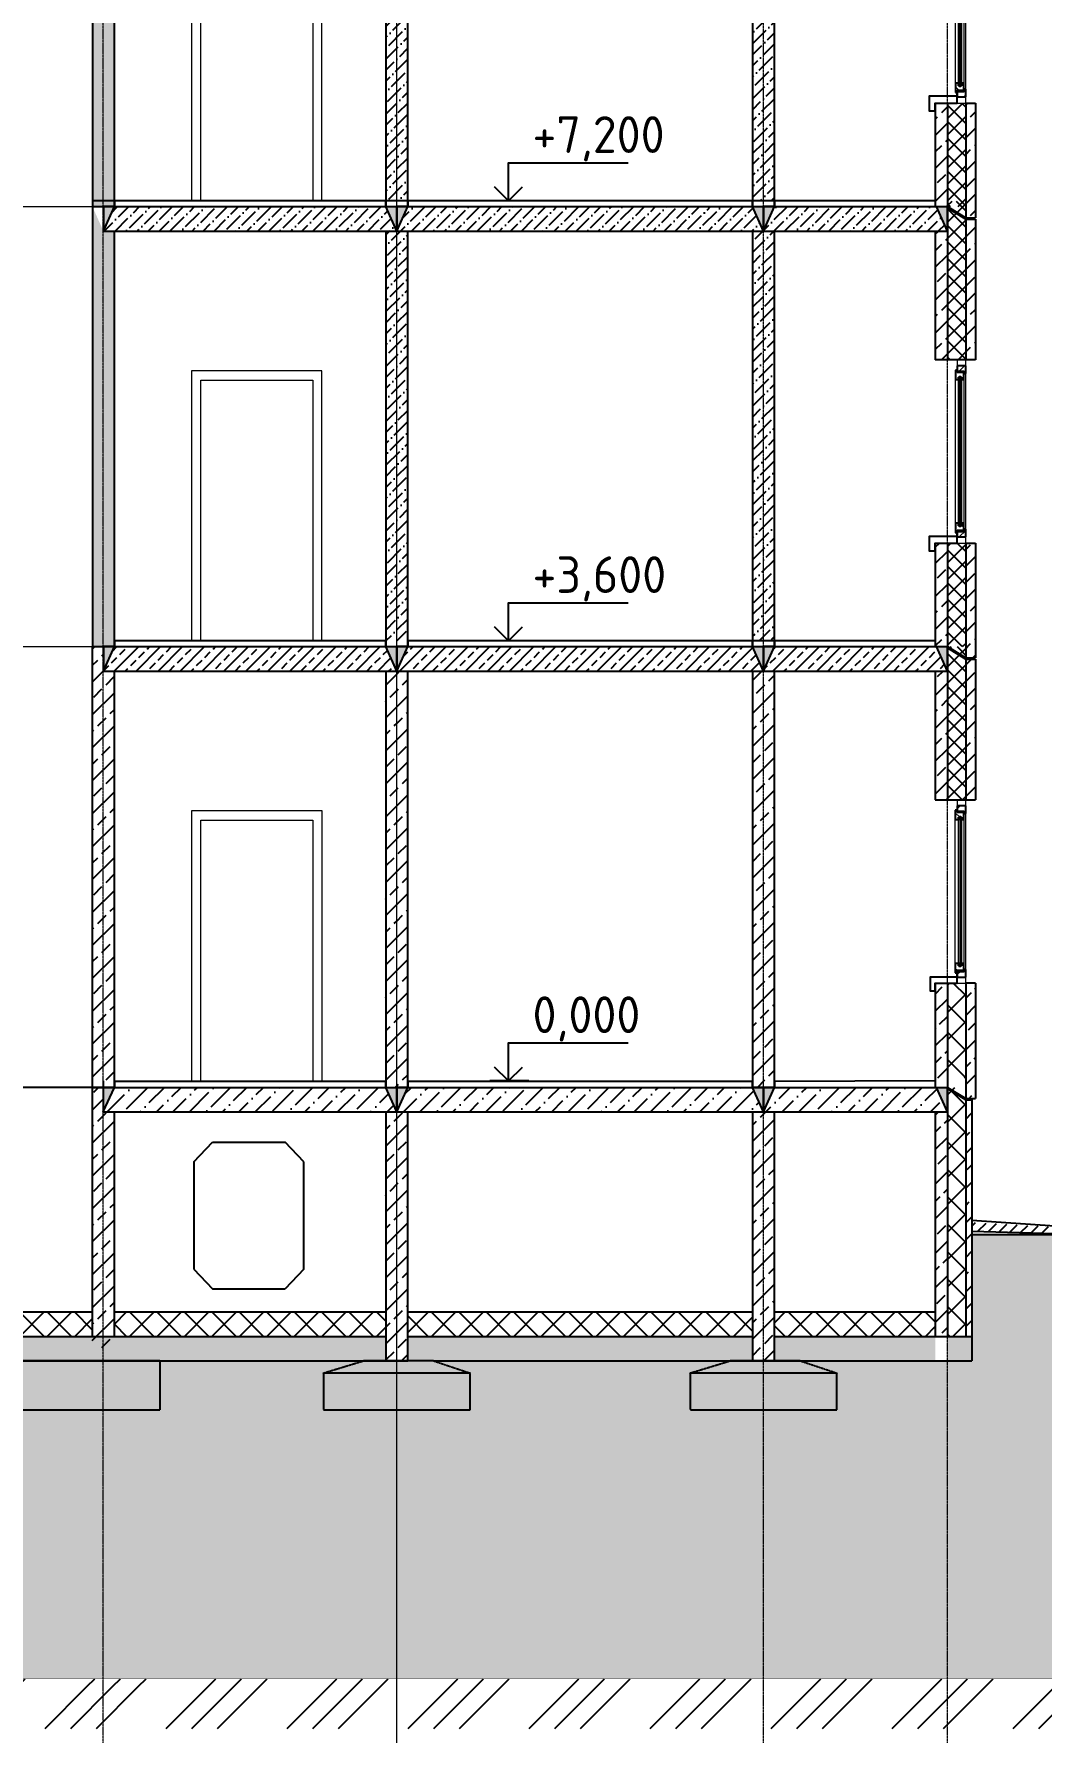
# Model space of a CAD drawing. Header units: millimetres. Extents: x -10163 to 1081624, y -5450 to 417560.
# Drawn here: x 387627 to 395865, y 51107 to 64998 of the extents above; entities that cross this region are included whole.
import ezdxf

# ---------------------------------------------------------------- set-up
doc = ezdxf.new("R2010")
doc.units = ezdxf.units.MM
doc.linetypes.add('HIDDEN', pattern=[0.375, 0.25, -0.125])
doc.linetypes.add('Штрих-пунктир', pattern=[24, 20, -1.5, 1, -1.5])
for name, color, linetype in [('0разрез', 7, 'Continuous'), ('Выноски', 130, 'Continuous'), ('Оси 2', 253, 'Continuous'), ('Перекрытия', 100, 'Continuous'), ('разрез', 40, 'Continuous'), ('Стены', 40, 'Continuous'), ('Стены1', 120, 'Continuous'), ('Фундамент', 30, 'Continuous'), ('Фундаменты', 40, 'Continuous')]:
    doc.layers.add(name, color=color, linetype=linetype)
doc.layers.add('A-GLAZ', color=250, linetype='Continuous', lineweight=9)
doc.layers.add('Двери', color=100, linetype='Continuous', plot=False)
doc.layers.add('Окна', color=130, linetype='Continuous', lineweight=5, transparency=0.5)
doc.styles.add('ГОСТ', font='GOST Common.ttf', dxfattribs={"height": 400})

# ---------------------------------------------------------------- blocks, each defined once
blk = doc.blocks.new('Окно 3-Откидное - Среднее глухое - Один переплет с многокамерным стеклопакетом - 30674-99 - Окно 3-Откидное - Среднее глухое - Один переплет с многокамерным стеклопакетом - 30674-99-V5-Сечение 1')
at = {"layer": 'A-GLAZ'}
h = blk.add_hatch(dxfattribs=at)
h.set_pattern_fill('FP_6', color=256, style=0, pattern_type=2)
h.set_pattern_definition([(135, (18648.64, 22050), (-70.7107, -70.7107), [])])
h.paths.add_polyline_path([(18584, 18885), (18598, 18885), (18598, 18905), (18654, 18905), (18654, 18962), (18634, 18962), (18634, 18942), (18610, 18942), (18610, 18962), (18584, 18962)], flags=0)
h.paths.add_polyline_path([(18649, 20138), (18654, 20138), (18654, 20195), (18598, 20195), (18598, 20215), (18584, 20215), (18584, 20138), (18610, 20138), (18610, 20158), (18634, 20158), (18634, 20138)], flags=0)
h = blk.add_hatch(dxfattribs=at)
h.set_pattern_fill('FP_7', color=256, style=0, pattern_type=2)
h.set_pattern_definition([(45, (18648.64, 22050), (-84.853, 84.853), [])])
h.paths.add_polyline_path([(18649, 18850), (18670, 18850), (18670, 18913), (18656, 18913), (18656, 18893), (18600, 18893), (18600, 18850)], flags=0)
h.paths.add_polyline_path([(18670, 20187), (18670, 20250), (18600, 20250), (18600, 20207), (18656, 20207), (18656, 20187)], flags=0)
for p, q in [((18670, 20300), (18600, 20300)), ((18600, 20300), (18600, 20250)), ((18670, 20250), (18670, 20300)), ((18600, 20250), (18670, 20250)), ((18600, 20195), (18600, 20207)), ((18656, 18913), (18656, 20187)), ((18670, 18913), (18670, 20187)), ((18584, 18962), (18584, 20138)), ((18654, 20138), (18654, 18962)), ((18600, 18893), (18600, 18905)), ((18670, 18850), (18600, 18850)), ((18600, 18850), (18600, 18800)), ((18600, 18800), (18670, 18800)), ((18670, 18800), (18670, 18850))]:
    blk.add_line(p, q, dxfattribs=at)
at = {"layer": 'A-GLAZ', "lineweight": 25}
for p, q in [((18598, 20215), (18584, 20215)), ((18584, 20215), (18584, 20138)), ((18598, 20195), (18598, 20215)), ((18654, 20195), (18598, 20195)), ((18600, 20250), (18600, 20207)), ((18670, 20250), (18600, 20250)), ((18600, 20207), (18656, 20207)), ((18614, 20158), (18610, 20158)), ((18610, 20158), (18610, 18942)), ((18610, 20138), (18610, 20158)), ((18610, 20158), (18634, 20158)), ((18614, 18942), (18614, 20158)), ((18634, 20158), (18630, 20158)), ((18630, 20158), (18630, 18942)), ((18634, 18942), (18634, 20158)), ((18634, 20158), (18634, 20138)), ((18654, 20138), (18654, 20195)), ((18656, 20207), (18656, 20187)), ((18656, 20187), (18670, 20187)), ((18670, 20187), (18670, 20250)), ((18584, 20138), (18610, 20138)), ((18634, 20138), (18654, 20138)), ((18610, 18962), (18584, 18962)), ((18584, 18962), (18584, 18885)), ((18598, 18885), (18598, 18905)), ((18598, 18905), (18654, 18905)), ((18600, 18893), (18600, 18850)), ((18656, 18893), (18600, 18893)), ((18610, 18942), (18610, 18962)), ((18610, 18942), (18614, 18942)), ((18634, 18942), (18610, 18942)), ((18630, 18942), (18634, 18942)), ((18654, 18962), (18634, 18962)), ((18634, 18962), (18634, 18942)), ((18654, 18905), (18654, 18962)), ((18670, 18913), (18656, 18913)), ((18656, 18913), (18656, 18893)), ((18670, 18850), (18670, 18913)), ((18584, 18885), (18598, 18885)), ((18600, 18850), (18670, 18850))]:
    blk.add_line(p, q, dxfattribs=at)
at = {"layer": 'A-GLAZ', "lineweight": 35}
for p, q in [((18630, 20158), (18614, 20158)), ((18614, 20158), (18614, 20143)), ((18614, 20143), (18630, 20143)), ((18630, 20143), (18630, 20158)), ((18630, 18957), (18614, 18957)), ((18614, 18957), (18614, 18942)), ((18614, 18942), (18630, 18942)), ((18630, 18942), (18630, 18957))]:
    blk.add_line(p, q, dxfattribs=at)
blk = doc.blocks.new('типовой')
h = blk.add_hatch()
h.set_pattern_fill('ANSI36', color=256, scale=20)
h.paths.add_polyline_path([(382705, 63586), (380185, 63586), (380125, 63386), (382795, 63386)])
h.paths.add_polyline_path([(380185, 63386), (380125, 63386), (380125, 63586), (380185, 63586), (380185, 63633), (380065, 63633), (380065, 59986), (380185, 59986)])
h.paths.add_polyline_path([(382885, 63586), (382795, 63386), (382705, 63386), (382705, 59986), (382885, 59986)])
h.paths.add_polyline_path([(388285, 63386), (388195, 63386), (388105, 63586), (388105, 59986), (388285, 59986)])
h.paths.add_polyline_path([(388285, 63586), (388285, 63633), (388105, 63633), (388105, 63586), (388195, 63586)])
h.paths.add_polyline_path([(382885, 63586), (382885, 63633), (382705, 63633), (382705, 63586), (382795, 63586)])
h = blk.add_hatch()
h.set_pattern_fill('ANSI33', color=256, scale=30)
h.paths.add_polyline_path([(395100, 63386), (395000, 63386), (395000, 62333), (395100, 62333)])
h.paths.add_polyline_path([(395329, 63633), (395250, 63632), (395250, 62333), (395259, 62333), (395259, 62333), (395329, 62333)])
h.paths.add_polyline_path([(395100, 60833), (395000, 60833), (395000, 59986), (395011, 59986), (395100, 59986)])
h = blk.add_hatch()
h.set_pattern_fill('ANSI37', color=256, scale=30)
h.paths.add_polyline_path([(395250, 63632), (395100, 63631), (395100, 62333), (395250, 62333)])
h = blk.add_hatch()
h.set_pattern_fill('AR-SAND', color=256, scale=0.1)
h.set_pattern_definition([(37.5, (8400, -1e-11), (-0.16000313, 4.894132373), [0, -3.8608, 0, -4.318, 0, -4.1275]), (7.5, (8400, -1e-11), (4.49523283, 7.16825101), [0, -2.0828, 0, -3.4798, 0, -1.3335]), (327.5, (8396.876, -1e-11), (7.909923702, 0.014371847), [0, -1.27, 0, -4.572, 0, -5.969]), (317.5, (8396.876, -1e-11), (7.63556452, 2.22929323), [0, -0.635, 0, -2.9972, 0, -3.429])])
h.paths.add_polyline_path([(388285, 63586), (388195, 63586), (388195, 63386)])
h = blk.add_hatch()
h.set_pattern_fill('ANSI36', color=256, scale=20)
h.paths.add_polyline_path([(390505, 63586), (388285, 63586), (388195, 63386), (390595, 63386)])
h.paths.add_polyline_path([(393505, 63586), (390685, 63586), (390595, 63386), (393595, 63386)])
h.paths.add_polyline_path([(395010, 63586), (393685, 63586), (393595, 63386), (395100, 63386)])
h.paths.add_polyline_path([(393685, 63386), (393595, 63386), (393505, 63386), (393505, 60033), (393685, 60033)])
h.paths.add_polyline_path([(390685, 63386), (390595, 63386), (390505, 63386), (390505, 60033), (390685, 60033)])
h = blk.add_hatch()
h.set_pattern_fill('AR-SAND', color=256, scale=0.1)
h.set_pattern_definition([(37.5, (7800, -7e-12), (-0.16000313, 4.894132373), [0, -3.8608, 0, -4.318, 0, -4.1275]), (7.5, (7800, -7e-12), (4.49523283, 7.16825101), [0, -2.0828, 0, -3.4798, 0, -1.3335]), (327.5, (7796.876, -7e-12), (7.909923702, 0.014371847), [0, -1.27, 0, -4.572, 0, -5.969]), (317.5, (7796.876, -7e-12), (7.63556452, 2.22929323), [0, -0.635, 0, -2.9972, 0, -3.429])])
h.paths.add_polyline_path([(390595, 63586), (390505, 63586), (390595, 63386)])
h = blk.add_hatch()
h.set_pattern_fill('AR-SAND', color=256, scale=0.1)
h.set_pattern_definition([(37.5, (10800, -7e-12), (-0.16000313, 4.894132373), [0, -3.8608, 0, -4.318, 0, -4.1275]), (7.5, (10800, -7e-12), (4.49523283, 7.16825101), [0, -2.0828, 0, -3.4798, 0, -1.3335]), (327.5, (10796.876, -7e-12), (7.909923702, 0.014371847), [0, -1.27, 0, -4.572, 0, -5.969]), (317.5, (10796.876, -7e-12), (7.63556452, 2.22929323), [0, -0.635, 0, -2.9972, 0, -3.429])])
h.paths.add_polyline_path([(390685, 63586), (390595, 63586), (390595, 63386)])
h = blk.add_hatch()
h.set_pattern_fill('AR-SAND', color=256, scale=0.1)
h.set_pattern_definition([(37.5, (10800, 7e-12), (-0.16000313, 4.894132373), [0, -3.8608, 0, -4.318, 0, -4.1275]), (7.5, (10800, 7e-12), (4.49523283, 7.16825101), [0, -2.0828, 0, -3.4798, 0, -1.3335]), (327.5, (10796.876, 7e-12), (7.909923702, 0.014371847), [0, -1.27, 0, -4.572, 0, -5.969]), (317.5, (10796.876, 7e-12), (7.63556452, 2.22929323), [0, -0.635, 0, -2.9972, 0, -3.429])])
h.paths.add_polyline_path([(393595, 63586), (393505, 63586), (393595, 63386)])
h = blk.add_hatch()
h.set_pattern_fill('AR-SAND', color=256, scale=0.1)
h.set_pattern_definition([(37.5, (13800, 7e-12), (-0.16000313, 4.894132373), [0, -3.8608, 0, -4.318, 0, -4.1275]), (7.5, (13800, 7e-12), (4.49523283, 7.16825101), [0, -2.0828, 0, -3.4798, 0, -1.3335]), (327.5, (13796.876, 7e-12), (7.909923702, 0.014371847), [0, -1.27, 0, -4.572, 0, -5.969]), (317.5, (13796.876, 7e-12), (7.63556452, 2.22929323), [0, -0.635, 0, -2.9972, 0, -3.429])])
h.paths.add_polyline_path([(393685, 63586), (393595, 63586), (393595, 63386)])
h = blk.add_hatch()
h.set_pattern_fill('AR-SAND', color=256, scale=0.1)
h.set_pattern_definition([(37.5, (12305.0995, -7e-12), (-0.16000313, 4.894132373), [0, -3.8608, 0, -4.318, 0, -4.1275]), (7.5, (12305.0995, -7e-12), (4.49523283, 7.16825101), [0, -2.0828, 0, -3.4798, 0, -1.3335]), (327.5, (12301.9753, -7e-12), (7.909923702, 0.014371847), [0, -1.27, 0, -4.572, 0, -5.969]), (317.5, (12301.975, -7e-12), (7.63556452, 2.22929323), [0, -0.635, 0, -2.9972, 0, -3.429])])
h.paths.add_polyline_path([(395100, 63586), (395010, 63586), (395100, 63386)])
h = blk.add_hatch()
h.set_pattern_fill('ANSI33', color=256, scale=30)
h.paths.add_polyline_path([(395329, 60833), (395259, 60833), (395250, 60833), (395250, 59986), (395329, 59986)])
h = blk.add_hatch()
h.set_pattern_fill('AR-SAND', color=256, scale=0.1)
h.set_pattern_definition([(37.5, (8400, -3600), (-0.16000313, 4.894132373), [0, -3.8608, 0, -4.318, 0, -4.1275]), (7.5, (8400, -3600), (4.49523283, 7.16825101), [0, -2.0828, 0, -3.4798, 0, -1.3335]), (327.5, (8396.876, -3600), (7.909923702, 0.014371847), [0, -1.27, 0, -4.572, 0, -5.969]), (317.5, (8396.876, -3600), (7.63556452, 2.22929323), [0, -0.635, 0, -2.9972, 0, -3.429])])
h.paths.add_polyline_path([(388285, 59986), (388195, 59986), (388195, 59786)])
h = blk.add_hatch()
h.set_pattern_fill('AR-SAND', color=256, scale=0.1)
h.set_pattern_definition([(37.5, (7800, -3600), (-0.16000313, 4.894132373), [0, -3.8608, 0, -4.318, 0, -4.1275]), (7.5, (7800, -3600), (4.49523283, 7.16825101), [0, -2.0828, 0, -3.4798, 0, -1.3335]), (327.5, (7796.876, -3600), (7.909923702, 0.014371847), [0, -1.27, 0, -4.572, 0, -5.969]), (317.5, (7796.876, -3600), (7.63556452, 2.22929323), [0, -0.635, 0, -2.9972, 0, -3.429])])
h.paths.add_polyline_path([(390595, 59986), (390505, 59986), (390595, 59786)])
h = blk.add_hatch()
h.set_pattern_fill('AR-SAND', color=256, scale=0.1)
h.set_pattern_definition([(37.5, (10800, -3600), (-0.16000313, 4.894132373), [0, -3.8608, 0, -4.318, 0, -4.1275]), (7.5, (10800, -3600), (4.49523283, 7.16825101), [0, -2.0828, 0, -3.4798, 0, -1.3335]), (327.5, (10796.876, -3600), (7.909923702, 0.014371847), [0, -1.27, 0, -4.572, 0, -5.969]), (317.5, (10796.876, -3600), (7.63556452, 2.22929323), [0, -0.635, 0, -2.9972, 0, -3.429])])
h.paths.add_polyline_path([(390685, 59986), (390595, 59986), (390595, 59786)])
h = blk.add_hatch()
h.set_pattern_fill('AR-SAND', color=256, scale=0.1)
h.set_pattern_definition([(37.5, (10800, -3600), (-0.16000313, 4.894132373), [0, -3.8608, 0, -4.318, 0, -4.1275]), (7.5, (10800, -3600), (4.49523283, 7.16825101), [0, -2.0828, 0, -3.4798, 0, -1.3335]), (327.5, (10796.876, -3600), (7.909923702, 0.014371847), [0, -1.27, 0, -4.572, 0, -5.969]), (317.5, (10796.876, -3600), (7.63556452, 2.22929323), [0, -0.635, 0, -2.9972, 0, -3.429])])
h.paths.add_polyline_path([(393595, 59986), (393505, 59986), (393595, 59786)])
h = blk.add_hatch()
h.set_pattern_fill('AR-SAND', color=256, scale=0.1)
h.set_pattern_definition([(37.5, (13800, -3600), (-0.16000313, 4.894132373), [0, -3.8608, 0, -4.318, 0, -4.1275]), (7.5, (13800, -3600), (4.49523283, 7.16825101), [0, -2.0828, 0, -3.4798, 0, -1.3335]), (327.5, (13796.876, -3600), (7.909923702, 0.014371847), [0, -1.27, 0, -4.572, 0, -5.969]), (317.5, (13796.876, -3600), (7.63556452, 2.22929323), [0, -0.635, 0, -2.9972, 0, -3.429])])
h.paths.add_polyline_path([(393685, 59986), (393595, 59986), (393595, 59786)])
h = blk.add_hatch()
h.set_pattern_fill('AR-SAND', color=256, scale=0.1)
h.set_pattern_definition([(37.5, (12305.0995, -3600), (-0.16000313, 4.894132373), [0, -3.8608, 0, -4.318, 0, -4.1275]), (7.5, (12305.0995, -3600), (4.49523283, 7.16825101), [0, -2.0828, 0, -3.4798, 0, -1.3335]), (327.5, (12301.9753, -3600), (7.909923702, 0.014371847), [0, -1.27, 0, -4.572, 0, -5.969]), (317.5, (12301.975, -3600), (7.63556452, 2.22929323), [0, -0.635, 0, -2.9972, 0, -3.429])])
h.paths.add_polyline_path([(395100, 59986), (395010, 59986), (395100, 59786)])
at = {"layer": '0разрез'}
h = blk.add_hatch(dxfattribs=at)
h.set_pattern_fill('ANSI37', color=256, scale=30)
h.set_pattern_definition([(45, (1e-10, 1252.89), (-67.35192, 67.35192), []), (135, (1e-10, 1252.89), (-67.35192, -67.35192), [])])
h.paths.add_polyline_path([(395250, 60833), (395100, 60833), (395100, 59986), (395250, 59986)])
for p, q in [((395329, 62333), (395000, 62333)), ((395250, 60833), (395329, 60833))]:
    blk.add_line(p, q)
at = {"lineweight": 9}
blk.add_line((382885, 59986), (388105, 59986), dxfattribs=at)
for points in [[(388285, 63586), (388195, 63586), (388195, 63386), (388285, 63586)], [(390505, 63586), (390595, 63586), (390595, 63386), (390505, 63586)], [(390685, 63586), (390595, 63586), (390595, 63386), (390685, 63586)], [(393505, 63586), (393595, 63586), (393595, 63386), (393505, 63586)], [(393685, 63586), (393595, 63586), (393595, 63386), (393685, 63586)], [(395010, 63586), (395100, 63586), (395100, 63386), (395010, 63586)], [(388285, 59986), (388195, 59986), (388195, 59786), (388285, 59986)], [(390505, 59986), (390595, 59986), (390595, 59786), (390505, 59986)], [(390685, 59986), (390595, 59986), (390595, 59786), (390685, 59986)], [(393505, 59986), (393595, 59986), (393595, 59786), (393505, 59986)], [(393685, 59986), (393595, 59986), (393595, 59786), (393685, 59986)], [(395010, 59986), (395100, 59986), (395100, 59786), (395010, 59986)]]:
    blk.add_lwpolyline(points)
at = {"layer": 'Двери', "lineweight": 9}
for p, q in [((388916, 62243), (388916, 60033)), ((389983, 62243), (388916, 62243)), ((388916, 62243), (388916, 60033)), ((389983, 62243), (388916, 62243)), ((389983, 60033), (389983, 62243)), ((389983, 60033), (389983, 62243)), ((388992, 60033), (388992, 62167)), ((388992, 62167), (389907, 62167)), ((388992, 60033), (388992, 62167)), ((388992, 62167), (389907, 62167)), ((389907, 62167), (389907, 60033)), ((389907, 62167), (389907, 60033))]:
    blk.add_line(p, q, dxfattribs=at)
at = {"layer": 'Перекрытия'}
for points in [[(388285, 63586), (390505, 63586), (390505, 63633), (388285, 63633)], [(390685, 63586), (393505, 63586), (393505, 63633), (390685, 63633)], [(388285, 59986), (390505, 59986), (390505, 60033), (388285, 60033)], [(390685, 59986), (393505, 59986), (393505, 60033), (390685, 60033)]]:
    blk.add_lwpolyline(points, close=True, dxfattribs=at)
for points in [[(395000, 63633), (393685, 63633), (393685, 63586), (395099, 63586)], [(388195, 63586), (388195, 63386), (390595, 63386), (390595, 63586)], [(388285, 63586), (390505, 63586)], [(390595, 63586), (390595, 63386), (393595, 63386), (393595, 63586)], [(390648, 63586), (393535, 63586)], [(393595, 63586), (393595, 63386), (395100, 63386), (395100, 63586)], [(393673, 63586), (395011, 63586)], [(395000, 60033), (393685, 60033), (393685, 59986), (395099, 59986)], [(388195, 59986), (388195, 59786), (390595, 59786), (390595, 59986)], [(388285, 59986), (390505, 59986)], [(390595, 59986), (390595, 59786), (393595, 59786), (393595, 59986)], [(390648, 59986), (393535, 59986)], [(393595, 59986), (393595, 59786), (395100, 59786), (395100, 59986)], [(393673, 59986), (395011, 59986)]]:
    blk.add_lwpolyline(points, dxfattribs=at)
at = {"layer": 'разрез'}
for p, q in [((395100, 63631), (395100, 62333)), ((395250, 63632), (395250, 63495)), ((395329, 63633), (395329, 63495)), ((394921, 63586), (395101, 63586)), ((395100, 63575), (395101, 63575)), ((395101, 63586), (395250, 63495)), ((395101, 63575), (395250, 63484)), ((395250, 63495), (395329, 63495)), ((395250, 63484), (395329, 63484)), ((395250, 63484), (395250, 62333)), ((395329, 63484), (395329, 62333)), ((395000, 63386), (395000, 62333)), ((395000, 60833), (395000, 59986)), ((395100, 60833), (395100, 59986)), ((395250, 60833), (395250, 59986)), ((395329, 60833), (395329, 59986))]:
    blk.add_line(p, q, dxfattribs=at)
at = {"layer": 'Стены1'}
for points in [[(388105, 63633), (388105, 59986), (388285, 59986), (388285, 63386)], [(388285, 63633), (388105, 63633)], [(390685, 63633), (390505, 63633)], [(393685, 63586), (393685, 63633), (393505, 63633)], [(390505, 63386), (390505, 59986), (390685, 59986), (390685, 63386)], [(393505, 63386), (393505, 59986), (393685, 59986), (393685, 63386)], [(395178, 60888), (394951, 60888), (394951, 60770), (395000, 60770), (395000, 60833), (395180, 60833), (395178, 60918)]]:
    blk.add_lwpolyline(points, dxfattribs=at)
at = {"layer": 'Окна'}
blk.add_blockref('Окно 3-Откидное - Среднее глухое - Один переплет с многокамерным стеклопакетом - 30674-99 - Окно 3-Откидное - Среднее глухое - Один переплет с многокамерным стеклопакетом - 30674-99-V5-Сечение 1', (376580, 42033), dxfattribs=at)
blk = doc.blocks.new('размер')
at = {"layer": 'Выноски'}
for points in [[(0, 0), (0, 311), (980, 311)], [(168, 0), (-151, 0)], [(0, 0), (-114, 114)], [(0, 0), (114, 114)]]:
    blk.add_lwpolyline(points, dxfattribs=at)

msp = doc.modelspace()

# ---------------------------------------------------------------- hatches: boundary and pattern name
h = msp.add_hatch()
h.set_pattern_fill('ANSI36', color=256, scale=30)
h.paths.add_polyline_path([(390504.558, 56380.833), (388284.558, 56380.833), (388194.558, 56180.575), (390594.558, 56180.575)])
h.paths.add_polyline_path([(393504.558, 56380.833), (390684.558, 56380.833), (390594.558, 56180.575), (393594.558, 56180.575)])
h.paths.add_polyline_path([(395009.657, 56380.833), (393684.558, 56380.833), (393594.558, 56180.575), (395099.657, 56180.575)])
h = msp.add_hatch()
h.set_pattern_fill('AR-SAND', color=256, scale=0.1)
h.set_pattern_definition([(37.5, (8400, -7205.1762), (-0.16000313, 4.894132373), [0, -3.8608, 0, -4.318, 0, -4.1275]), (7.5, (8400, -7205.176), (4.49523283, 7.16825101), [0, -2.0828, 0, -3.4798, 0, -1.3335]), (327.5, (8396.876, -7205.1762), (7.909923702, 0.014371847), [0, -1.27, 0, -4.572, 0, -5.969]), (317.5, (8396.876, -7205.176), (7.63556452, 2.22929323), [0, -0.635, 0, -2.9972, 0, -3.429])])
h.paths.add_polyline_path([(388194.558, 56180.575), (388284.558, 56380.833), (388194.558, 56380.833)])
h = msp.add_hatch()
h.set_pattern_fill('AR-SAND', color=256, scale=0.1)
h.set_pattern_definition([(37.5, (7800, -7205.1762), (-0.16000313, 4.894132373), [0, -3.8608, 0, -4.318, 0, -4.1275]), (7.5, (7800, -7205.176), (4.49523283, 7.16825101), [0, -2.0828, 0, -3.4798, 0, -1.3335]), (327.5, (7796.876, -7205.1762), (7.909923702, 0.014371847), [0, -1.27, 0, -4.572, 0, -5.969]), (317.5, (7796.876, -7205.176), (7.63556452, 2.22929323), [0, -0.635, 0, -2.9972, 0, -3.429])])
h.paths.add_polyline_path([(390594.558, 56180.575), (390594.558, 56380.833), (390504.558, 56380.833)])
h = msp.add_hatch()
h.set_pattern_fill('AR-SAND', color=256, scale=0.1)
h.set_pattern_definition([(37.5, (10800, -7205.1762), (-0.16000313, 4.894132373), [0, -3.8608, 0, -4.318, 0, -4.1275]), (7.5, (10800, -7205.176), (4.49523283, 7.16825101), [0, -2.0828, 0, -3.4798, 0, -1.3335]), (327.5, (10796.876, -7205.1762), (7.909923702, 0.014371847), [0, -1.27, 0, -4.572, 0, -5.969]), (317.5, (10796.876, -7205.176), (7.63556452, 2.22929323), [0, -0.635, 0, -2.9972, 0, -3.429])])
h.paths.add_polyline_path([(390594.558, 56180.575), (390684.558, 56380.833), (390594.558, 56380.833)])
h = msp.add_hatch()
h.set_pattern_fill('AR-SAND', color=256, scale=0.1)
h.set_pattern_definition([(37.5, (10800, -7205.1762), (-0.16000313, 4.894132373), [0, -3.8608, 0, -4.318, 0, -4.1275]), (7.5, (10800, -7205.176), (4.49523283, 7.16825101), [0, -2.0828, 0, -3.4798, 0, -1.3335]), (327.5, (10796.876, -7205.1762), (7.909923702, 0.014371847), [0, -1.27, 0, -4.572, 0, -5.969]), (317.5, (10796.876, -7205.176), (7.63556452, 2.22929323), [0, -0.635, 0, -2.9972, 0, -3.429])])
h.paths.add_polyline_path([(393594.558, 56180.575), (393594.558, 56380.833), (393504.558, 56380.833)])
h = msp.add_hatch()
h.set_pattern_fill('AR-SAND', color=256, scale=0.1)
h.set_pattern_definition([(37.5, (13800, -7205.1762), (-0.16000313, 4.894132373), [0, -3.8608, 0, -4.318, 0, -4.1275]), (7.5, (13800, -7205.176), (4.49523283, 7.16825101), [0, -2.0828, 0, -3.4798, 0, -1.3335]), (327.5, (13796.876, -7205.1762), (7.909923702, 0.014371847), [0, -1.27, 0, -4.572, 0, -5.969]), (317.5, (13796.876, -7205.176), (7.63556452, 2.22929323), [0, -0.635, 0, -2.9972, 0, -3.429])])
h.paths.add_polyline_path([(393594.558, 56180.575), (393684.558, 56380.833), (393594.558, 56380.833)])
h = msp.add_hatch()
h.set_pattern_fill('AR-SAND', color=256, scale=0.1)
h.set_pattern_definition([(37.5, (12305.0995, -7205.1762), (-0.16000313, 4.894132373), [0, -3.8608, 0, -4.318, 0, -4.1275]), (7.5, (12305.0995, -7205.176), (4.49523283, 7.16825101), [0, -2.0828, 0, -3.4798, 0, -1.3335]), (327.5, (12301.9753, -7205.1762), (7.909923702, 0.014371847), [0, -1.27, 0, -4.572, 0, -5.969]), (317.5, (12301.975, -7205.176), (7.63556452, 2.22929323), [0, -0.635, 0, -2.9972, 0, -3.429])])
h.paths.add_polyline_path([(395099.657, 56180.575), (395099.657, 56380.833), (395009.657, 56380.833)])
at = {"layer": '0разрез'}
h = msp.add_hatch(dxfattribs=at)
h.set_pattern_fill('ANSI33', color=256, scale=30)
h.paths.add_polyline_path([(377394.558, 54243.622), (377484.558, 54243.622), (377484.558, 56380.833), (377394.558, 56380.833)])
h.paths.add_polyline_path([(377394.558, 56380.833), (377304.558, 56380.833), (377304.558, 54243.622), (377394.558, 54243.622)])
h.paths.add_polyline_path([(377484.558, 60033.121), (377394.558, 60033.121), (377394.558, 56380.833), (377484.558, 56380.833)])
h.paths.add_polyline_path([(377394.558, 60033.121), (377304.558, 60033.121), (377304.558, 56380.833), (377394.558, 56380.833)])
h.paths.add_polyline_path([(382794.558, 54243.622), (382884.558, 54243.622), (382884.558, 56380.833), (382794.558, 56380.833), (382794.558, 56232.863)])
h.paths.add_polyline_path([(382704.558, 54243.622), (382794.558, 54243.622), (382794.558, 56180.575), (382704.558, 56180.575)])
h.paths.add_polyline_path([(390504.558, 56380.833), (390594.558, 56380.833), (390594.558, 59785.751), (390504.558, 59785.751)])
h = msp.add_hatch(dxfattribs=at)
h.set_pattern_fill('ANSI33', color=256, scale=30)
h.paths.add_polyline_path([(388194.558, 56380.833), (388104.558, 56380.833), (388104.558, 54243.622), (388194.558, 54243.622)])
h.paths.add_polyline_path([(388284.558, 56180.575), (388194.558, 56180.575), (388194.558, 54243.622), (388284.558, 54243.622)])
h.paths.add_polyline_path([(390594.558, 56180.575), (390504.558, 56180.575), (390504.558, 54143.622), (390594.558, 54143.622)])
h.paths.add_polyline_path([(390684.558, 56180.575), (390594.558, 56180.575), (390594.558, 54143.622), (390684.558, 54143.622)])
h.paths.add_polyline_path([(393594.558, 56180.575), (393504.558, 56180.575), (393504.558, 54143.622), (393594.558, 54143.622)])
h.paths.add_polyline_path([(393684.558, 56180.575), (393594.558, 56180.575), (393594.558, 54143.622), (393684.558, 54143.622)])
h.paths.add_polyline_path([(380184.558, 59785.751), (380124.558, 59785.751), (380124.558, 59986.009), (380064.558, 59986.009), (380064.558, 56433.121), (380184.558, 56433.121)])
h.paths.add_polyline_path([(388194.558, 59986.009), (388104.558, 59986.009), (388104.558, 56433.121), (388194.558, 56433.121)])
h.paths.add_polyline_path([(388284.558, 59785.751), (388194.558, 59785.751), (388194.558, 56433.121), (388284.558, 56433.121)])
edge = h.paths.add_edge_path()
edge.add_line((380184.558, 56232.863), (380184.558, 54243.622))
edge.add_line((380184.558, 54243.622), (380064.558, 54243.622))
edge.add_line((380064.558, 54243.622), (380064.558, 56380.833))
edge.add_line((380064.558, 56380.833), (380184.558, 56380.833))
h = msp.add_hatch(dxfattribs=at)
h.set_pattern_fill('ANSI33', color=256, scale=30)
h.paths.add_polyline_path([(390684.558, 59785.751), (390594.558, 59785.751), (390594.558, 56380.833), (390684.558, 56380.833)])
h.paths.add_polyline_path([(393594.558, 59785.751), (393504.558, 59785.751), (393504.558, 56380.833), (393594.558, 56380.833)])
h.paths.add_polyline_path([(393684.558, 59785.751), (393594.558, 59785.751), (393594.558, 56380.833), (393684.558, 56380.833)])
h.paths.add_polyline_path([(382794.558, 59785.751), (382704.558, 59785.751), (382704.558, 56433.121), (382794.558, 56433.121)])
h.paths.add_polyline_path([(382884.558, 59986.009), (382794.558, 59986.009), (382794.558, 56433.121), (382884.558, 56433.121)])
h = msp.add_hatch(dxfattribs=at)
h.set_pattern_fill('ANSI33', color=256, scale=20)
h.paths.add_polyline_path([(390504.558, 59986.009), (388284.558, 59986.009), (388194.558, 59785.751), (390594.558, 59785.751)])
h.paths.add_polyline_path([(393504.558, 59986.009), (390684.558, 59986.009), (390594.558, 59785.751), (393594.558, 59785.751)])
h.paths.add_polyline_path([(395009.657, 59986.009), (393684.558, 59986.009), (393594.558, 59785.751), (395099.657, 59785.751)])
h = msp.add_hatch(dxfattribs=at)
h.set_pattern_fill('ANSI33', color=256, scale=30)
h.paths.add_polyline_path([(395099.657, 59785.751), (394999.657, 59785.751), (394999.657, 58733.121), (395099.657, 58733.121)])
h.paths.add_polyline_path([(395249.657, 59895.19), (395329.1, 59895.19), (395329.1, 59986.009), (395249.657, 59986.009)])
h.paths.add_polyline_path([(395329.1, 59884.372), (395249.657, 59884.372), (395249.657, 58733.121), (395259.106, 58733.121), (395259.106, 58733.121), (395329.1, 58733.121)])
h = msp.add_hatch(dxfattribs=at)
h.set_pattern_fill('ANSI37', color=256, scale=30)
h.paths.add_polyline_path([(395247.883, 59895.19), (395249.657, 59895.19), (395249.657, 59986.009), (395099.657, 59986.009)])
h.paths.add_polyline_path([(395249.657, 59884.372), (395247.883, 59884.372), (395099.657, 59975.19), (395099.657, 58733.121), (395249.657, 58733.121)])
h = msp.add_hatch(dxfattribs=at)
h.set_pattern_fill('ANSI37', color=256, scale=50)
h.paths.add_polyline_path([(394999.657, 54543.622), (393684.558, 54543.622), (393684.558, 54343.622), (394999.657, 54343.622)])
h.paths.add_polyline_path([(373794.558, 54543.622), (372083.309, 54543.622), (372083.309, 54343.622), (373794.558, 54343.622)])
h.paths.add_polyline_path([(374994.558, 54543.622), (373794.558, 54543.622), (373794.558, 54343.622), (374994.558, 54343.622)])
h.paths.add_polyline_path([(377304.558, 54543.622), (374994.558, 54543.622), (374994.558, 54343.622), (376124.558, 54343.622), (377304.558, 54343.622)])
h.paths.add_polyline_path([(379794.558, 54543.622), (377484.558, 54543.622), (377484.558, 54343.622), (379794.558, 54343.622)])
h.paths.add_polyline_path([(382704.558, 54543.622), (380184.558, 54543.622), (380184.558, 54343.622), (381524.558, 54343.622), (382704.558, 54343.622)])
h.paths.add_polyline_path([(380064.558, 54543.622), (379794.558, 54543.622), (379794.558, 54343.622), (380064.558, 54343.622)])
h.paths.add_polyline_path([(385194.558, 54543.622), (382884.558, 54543.622), (382884.558, 54343.622), (385194.558, 54343.622)])
h.paths.add_polyline_path([(388104.558, 54543.622), (385194.558, 54543.622), (385194.558, 54343.622), (388104.558, 54343.622)])
h.paths.add_polyline_path([(390504.558, 54543.622), (388284.558, 54543.622), (388284.558, 54343.622), (390504.558, 54343.622)])
h.paths.add_polyline_path([(393504.558, 54543.622), (390684.558, 54543.622), (390684.558, 54343.622), (393504.558, 54343.622)])
h.paths.add_polyline_path([(371883.309, 56447.109), (371793.309, 56372.803), (371713.309, 56372.803), (371713.309, 55858.739), (371713.309, 54143.622), (371883.309, 54143.622)])
h = msp.add_hatch(dxfattribs=at)
h.set_pattern_fill('AR-SAND', color=256, scale=5)
h.paths.add_polyline_path([(371220.241, 54043.622), (371548.875, 54143.622), (371633.309, 54143.622), (371633.309, 54944.158), (368684.871, 54944.158), (368684.871, 55173.121), (368442.879, 55173.121), (369940.35, 52333.121), (371994.558, 52333.121), (371994.558, 53743.622), (371220.241, 53743.622)])
h.paths.add_polyline_path([(371994.558, 52333.121), (369940.35, 52333.121), (370357.461, 51542.057), (371994.558, 51542.057)])
h.paths.add_polyline_path([(373794.558, 54143.622), (372120.241, 54143.622), (372420.241, 54043.622), (372420.241, 53743.622), (371994.558, 53743.622), (371994.558, 52333.121), (373794.558, 52333.121)])
h.paths.add_polyline_path([(373794.558, 52333.121), (371994.558, 52333.121), (371994.558, 51542.057), (373794.558, 51542.057)])
h.paths.add_polyline_path([(377394.558, 53743.622), (376836.641, 53743.622), (376836.641, 54143.622), (376794.558, 54143.622), (373794.558, 54143.622), (373794.558, 52333.121), (377394.558, 52333.121)])
h.paths.add_polyline_path([(377394.558, 52333.121), (373794.558, 52333.121), (373794.558, 51542.057), (377394.558, 51542.057)])
h.paths.add_polyline_path([(379794.558, 53743.622), (377394.558, 53743.622), (377394.558, 52333.121), (379794.558, 52333.121)])
h.paths.add_polyline_path([(379794.558, 52333.121), (377394.558, 52333.121), (377394.558, 51542.057), (379794.558, 51542.057)])
h.paths.add_polyline_path([(382794.558, 53743.622), (382416.625, 53743.622), (382416.625, 54143.622), (380415.333, 54143.622), (380415.333, 53743.622), (379794.558, 53743.622), (379794.558, 52333.121), (382794.558, 52333.121)])
h.paths.add_polyline_path([(382794.558, 52333.121), (379794.558, 52333.121), (379794.558, 51542.057), (382794.558, 51542.057)])
h.paths.add_polyline_path([(385194.558, 53743.622), (382794.558, 53743.622), (382794.558, 52333.121), (385194.558, 52333.121)])
h.paths.add_polyline_path([(385194.558, 52333.121), (382794.558, 52333.121), (382794.558, 51542.057), (385194.558, 51542.057)])
h.paths.add_polyline_path([(388194.558, 53743.622), (385194.558, 53743.622), (385194.558, 52333.121), (388194.558, 52333.121)])
h.paths.add_polyline_path([(388194.558, 52333.121), (385194.558, 52333.121), (385194.558, 51542.057), (388194.558, 51542.057)])
h.paths.add_polyline_path([(390594.558, 53743.622), (389994.558, 53743.622), (389994.558, 54043.622), (390323.191, 54143.622), (388659.434, 54143.622), (388659.434, 53743.622), (388194.558, 53743.622), (388194.558, 52333.121), (390594.558, 52333.121)])
h.paths.add_polyline_path([(390594.558, 52333.121), (388194.558, 52333.121), (388194.558, 51542.057), (390594.558, 51542.057)])
h.paths.add_polyline_path([(393594.558, 53743.622), (392994.558, 53743.622), (392994.558, 54043.622), (393323.191, 54143.622), (390894.558, 54143.622), (391194.558, 54043.622), (391194.558, 53743.622), (390594.558, 53743.622), (390594.558, 52333.121), (393594.558, 52333.121)])
h.paths.add_polyline_path([(393594.558, 52333.121), (390594.558, 52333.121), (390594.558, 51542.057), (393594.558, 51542.057)])
h.paths.add_polyline_path([(395099.657, 54143.623), (393894.558, 54143.622), (394194.558, 54043.622), (394194.558, 53743.622), (393594.558, 53743.622), (393594.558, 52333.121), (395099.657, 52333.121)])
h.paths.add_polyline_path([(395099.657, 52333.121), (393594.558, 52333.121), (393594.558, 51542.057), (395099.657, 51542.057)])
h.paths.add_polyline_path([(396493.696, 52333.121), (395099.657, 52333.121), (395099.657, 51542.057), (396190.734, 51542.057)])
h.paths.add_polyline_path([(397581.36, 55173.121), (395299.657, 55173.121), (395299.657, 54143.623), (395099.657, 54143.623), (395099.657, 52333.121), (396493.696, 52333.121)])
h = msp.add_hatch(dxfattribs=at)
h.set_pattern_fill('ANSI33', color=256, scale=30)
h.paths.add_polyline_path([(395299.657, 54343.622), (395099.657, 54343.622), (395099.657, 54143.623), (395299.657, 54143.623)])
h.paths.add_polyline_path([(373794.558, 54343.622), (372083.309, 54343.622), (372083.309, 54143.622), (372127.497, 54143.622), (373794.558, 54143.622)])
h.paths.add_polyline_path([(377394.558, 54343.622), (377304.558, 54343.622), (373794.558, 54343.622), (373794.558, 54143.622), (376794.558, 54143.622), (377394.558, 54143.622)])
h.paths.add_polyline_path([(379794.558, 54343.622), (377484.558, 54343.622), (377394.558, 54343.622), (377394.558, 54143.622), (379794.558, 54143.622)])
h.paths.add_polyline_path([(382794.558, 54343.622), (382704.558, 54343.622), (379794.558, 54343.622), (379794.558, 54143.622), (382794.558, 54143.622)])
h.paths.add_polyline_path([(385194.558, 54343.622), (382794.558, 54343.622), (382794.558, 54143.622), (385194.558, 54143.622)])
h.paths.add_polyline_path([(388194.558, 54343.622), (388104.558, 54343.622), (385194.558, 54343.622), (385194.558, 54143.622), (388194.558, 54143.622)])
h.paths.add_polyline_path([(390504.558, 54343.622), (388194.558, 54343.622), (388194.558, 54143.622), (390504.558, 54143.622)])
h.paths.add_polyline_path([(393504.558, 54343.622), (390684.558, 54343.622), (390684.558, 54143.622), (390894.558, 54143.622), (393504.558, 54143.622)])
h.paths.add_polyline_path([(394999.657, 54343.622), (393684.558, 54343.622), (393684.558, 54143.622), (394999.657, 54143.623)])
h = msp.add_hatch(dxfattribs=at)
h.set_pattern_fill('ANSI33', color=256, scale=30)
h.paths.add_polyline_path([(379794.558, 54143.622), (377394.558, 54143.622), (377394.558, 53743.622), (379794.558, 53743.622)])
h.paths.add_polyline_path([(380415.333, 54143.622), (379794.558, 54143.622), (379794.558, 53743.622), (380415.333, 53743.622)])
h.paths.add_polyline_path([(377394.558, 54143.622), (376836.641, 54143.622), (376836.641, 53743.622), (377394.558, 53743.622)])
h.paths.add_polyline_path([(372420.241, 54043.622), (371994.558, 54043.622), (371994.558, 53743.622), (372420.241, 53743.622)])
h.paths.add_polyline_path([(371994.558, 54043.622), (371220.241, 54043.622), (371220.241, 53743.622), (371994.558, 53743.622)])
h.paths.add_polyline_path([(371994.558, 54143.622), (371548.875, 54143.622), (371220.241, 54043.622), (371994.558, 54043.622)])
h.paths.add_polyline_path([(372120.241, 54143.622), (371994.558, 54143.622), (371994.558, 54043.622), (372420.241, 54043.622)])
h.paths.add_polyline_path([(385194.558, 54143.622), (382794.558, 54143.622), (382794.558, 53743.622), (385194.558, 53743.622)])
h.paths.add_polyline_path([(382794.558, 54143.622), (382416.625, 54143.622), (382416.625, 53743.622), (382794.558, 53743.622)])
h.paths.add_polyline_path([(388194.558, 54143.622), (385194.558, 54143.622), (385194.558, 53743.622), (388194.558, 53743.622)])
h.paths.add_polyline_path([(388659.434, 54143.622), (388194.558, 54143.622), (388194.558, 53743.622), (388659.434, 53743.622)])
h.paths.add_polyline_path([(391194.558, 54043.622), (390594.558, 54043.622), (390594.558, 53743.622), (391194.558, 53743.622)])
h.paths.add_polyline_path([(390594.558, 54043.622), (389994.558, 54043.622), (389994.558, 53743.622), (390594.558, 53743.622)])
h.paths.add_polyline_path([(390594.558, 54143.622), (390504.558, 54143.622), (390323.191, 54143.622), (389994.558, 54043.622), (390594.558, 54043.622)])
h.paths.add_polyline_path([(390894.558, 54143.622), (390594.558, 54143.622), (390594.558, 54043.622), (391194.558, 54043.622)])
h.paths.add_polyline_path([(393594.558, 54043.622), (392994.558, 54043.622), (392994.558, 53743.622), (393594.558, 53743.622)])
h.paths.add_polyline_path([(394194.558, 54043.622), (393594.558, 54043.622), (393594.558, 53743.622), (394194.558, 53743.622)])
h.paths.add_polyline_path([(393894.558, 54143.622), (393594.558, 54143.622), (393594.558, 54043.622), (394194.558, 54043.622)])
h.paths.add_polyline_path([(393594.558, 54143.622), (393323.191, 54143.622), (392994.558, 54043.622), (393594.558, 54043.622)])
at = {"layer": 'разрез'}
h = msp.add_hatch(dxfattribs=at)
h.set_pattern_fill('JIS_STN_2.5', color=256, scale=80)
h.paths.add_polyline_path([(395099.663, 57233.121), (394999.663, 57233.121), (394999.663, 56458.044), (395099.663, 56458.044)])
h.paths.add_polyline_path([(395329.106, 56380.833), (395329.106, 57233.121), (395249.663, 57233.121), (395249.663, 56380.833), (395299.657, 56380.833)])
h = msp.add_hatch(dxfattribs=at)
h.set_pattern_fill('NET', color=256, scale=50, angle=45)
h.paths.add_polyline_path([(395249.663, 57233.121), (395099.663, 57233.121), (395099.663, 56458.044), (395249.663, 56458.044)])
h = msp.add_hatch(dxfattribs=at)
h.set_pattern_fill('JIS_STN_2.5', color=256, scale=80)
h.paths.add_polyline_path([(394999.657, 54343.622), (395099.657, 54343.622), (395099.657, 56180.833), (394999.657, 56180.833)])
h.paths.add_polyline_path([(395249.657, 56290.014), (395299.657, 56290.014), (395299.657, 56380.833), (395249.657, 56380.833)])
h.paths.add_polyline_path([(395299.657, 56279.195), (395249.657, 56279.195), (395249.657, 54343.622), (395299.657, 54343.622)])
h = msp.add_hatch(dxfattribs=at)
h.set_pattern_fill('NET', color=256, scale=50, angle=45)
h.paths.add_polyline_path([(395247.889, 56290.014), (395249.657, 56290.014), (395249.657, 56380.833), (395099.663, 56380.833)])
h.paths.add_polyline_path([(395249.657, 56279.195), (395247.889, 56279.195), (395099.657, 56370.017), (395099.657, 54343.622), (395249.657, 54343.622)])
at = {"layer": 'Стены', "lineweight": -3, "transparency": 33554687}
h = msp.add_hatch(dxfattribs=at)
h.set_pattern_fill('ANSI31', color=256, scale=20)
h.set_pattern_definition([(45, (-627193.466, -1556892.3), (-44.9012806, 44.9012806), [])])
h.paths.add_polyline_path([(396626.627, 55121.789), (396536.627, 55121.789), (396536.627, 55024.64), (396464.627, 55024.64), (396464.627, 55121.789), (396374.627, 55121.789), (396374.627, 54941.789), (396626.627, 54941.789)])
h.paths.add_polyline_path([(395299.657, 55276.355), (395299.657, 55204.531), (396464.627, 55173.121), (396464.627, 55213.712)])
at = {"layer": 'Фундамент', "ltscale": 10}
h = msp.add_hatch(dxfattribs=at)
h.set_pattern_fill('GOST_GROUND', color=256, scale=70)
h.paths.add_polyline_path([(368442.879, 55173.121), (367441.197, 55173.121), (367441.197, 54773.121), (368201.592, 54773.121), (369488.151, 52333.121), (369940.35, 52333.121)])
h.paths.add_polyline_path([(369940.35, 52333.121), (369488.151, 52333.121), (370116.174, 51142.057), (371994.558, 51142.057), (371994.558, 51542.057), (370357.461, 51542.057)])
h.paths.add_polyline_path([(396490.726, 52325.366), (396493.696, 52333.121), (396190.734, 51542.057), (371994.558, 51542.057), (371994.558, 51142.057), (396034.572, 51134.302)])
h.paths.add_polyline_path([(397428.168, 54773.121), (398709.477, 54773.121), (398709.477, 55173.121), (397581.36, 55173.121), (396493.696, 52333.121)])

# ---------------------------------------------------------------- linework, layer by layer
for points in [[(388284.558, 56380.833), (388194.558, 56380.833), (388194.558, 56180.575), (388284.558, 56380.833)], [(390504.558, 56380.833), (390594.558, 56380.833), (390594.558, 56180.575), (390504.558, 56380.833)], [(390684.558, 56380.833), (390594.558, 56380.833), (390594.558, 56180.575), (390684.558, 56380.833)], [(393504.558, 56380.833), (393594.558, 56380.833), (393594.558, 56180.575), (393504.558, 56380.833)], [(393684.558, 56380.833), (393594.558, 56380.833), (393594.558, 56180.575), (393684.558, 56380.833)], [(395009.657, 56380.833), (395099.657, 56380.833), (395099.657, 56180.575), (395009.657, 56380.833)]]:
    msp.add_lwpolyline(points)
at = {"layer": '0разрез'}
for p, q in [((394999.657, 58733.121), (395329.1, 58733.121)), ((395329.106, 57233.121), (395249.663, 57233.121)), ((388194.558, 56433.121), (388194.558, 56180.575)), ((388104.558, 56380.833), (382884.558, 56380.833)), ((395249.657, 56290.014), (395329.1, 56290.014)), ((388284.558, 56180.575), (388934.558, 56180.575)), ((397581.36, 55173.121), (395299.657, 55173.121))]:
    msp.add_line(p, q, dxfattribs=at)
at = {"layer": 'Двери', "lineweight": 9}
for p, q in [((388916.384, 58643.121), (388916.384, 56433.121)), ((389983.384, 58643.121), (388916.384, 58643.121)), ((388916.384, 58643.121), (388916.384, 56433.121)), ((389983.384, 58643.121), (388916.384, 58643.121)), ((389983.384, 56433.121), (389983.384, 58643.121)), ((389983.384, 56433.121), (389983.384, 58643.121)), ((388992.384, 56433.121), (388992.384, 58567.121)), ((388992.384, 58567.121), (389907.384, 58567.121)), ((388992.384, 56433.121), (388992.384, 58567.121)), ((388992.384, 58567.121), (389907.384, 58567.121)), ((389907.384, 58567.121), (389907.384, 56433.121)), ((389907.384, 58567.121), (389907.384, 56433.121))]:
    msp.add_line(p, q, dxfattribs=at)
at = {"layer": 'Оси 2', "color": 9, "linetype": 'Штрих-пунктир', "lineweight": 9, "true_color": 0xc7c8ca}
for q in [(388194.558, 78915.584), (388194.558, 78865.584)]:
    msp.add_line((388194.558, 50263.902), q, dxfattribs=at)
at = {"layer": 'Оси 2', "color": 9, "linetype": 'Continuous', "lineweight": 9, "true_color": 0xc7c8ca}
for q in [(390594.558, 78915.584), (390594.558, 78865.584)]:
    msp.add_line((390594.558, 50263.902), q, dxfattribs=at)
at = {"layer": 'Оси 2', "linetype": 'Штрих-пунктир', "lineweight": 9}
for p, q in [((393594.558, 50263.902), (393594.558, 78915.584)), ((393594.558, 50263.902), (393594.558, 78865.584)), ((395099.657, 50263.902), (395099.657, 78865.584))]:
    msp.add_line(p, q, dxfattribs=at)
at = {"layer": 'Перекрытия'}
for points in [[(388284.558, 56380.833), (390504.558, 56380.833), (390504.558, 56427.945), (388284.558, 56427.945)], [(390684.558, 56380.833), (393504.558, 56380.833), (393504.558, 56427.945), (390684.558, 56427.945)]]:
    msp.add_lwpolyline(points, close=True, dxfattribs=at)
for points in [[(394999.663, 56433.121), (393684.558, 56427.945), (393684.558, 56380.833), (395099.484, 56380.833)], [(388194.558, 56380.833), (388194.558, 56180.575), (390594.558, 56180.575), (390594.558, 56380.833)], [(390594.558, 56380.833), (390594.558, 56180.575), (393594.558, 56180.575), (393594.558, 56380.833)], [(393594.558, 56380.833), (393594.558, 56180.575), (395099.657, 56180.575), (395099.657, 56380.833)], [(393672.973, 56380.833), (395011.432, 56380.833)]]:
    msp.add_lwpolyline(points, dxfattribs=at)
at = {"layer": 'разрез'}
for p, q in [((395099.657, 59986.009), (395249.657, 59895.19)), ((395099.657, 59975.19), (395249.657, 59884.372)), ((395249.657, 59986.009), (395249.657, 59895.19)), ((395249.657, 59895.19), (395329.1, 59895.19)), ((395249.657, 59884.372), (395329.1, 59884.372)), ((395249.657, 59884.372), (395249.657, 58733.121)), ((395329.1, 59986.009), (395329.1, 59895.19)), ((395329.1, 59884.372), (395329.1, 58733.121)), ((394999.657, 59785.751), (394999.657, 58733.121)), ((395099.657, 59785.751), (395099.657, 58733.121)), ((394999.663, 57233.121), (394999.663, 56380.833)), ((395099.663, 57233.121), (395099.663, 56380.833)), ((395249.663, 57233.121), (395249.663, 56380.833)), ((395329.106, 57233.121), (395329.106, 56380.833)), ((395099.657, 56380.833), (395099.657, 54343.622)), ((395099.663, 56380.833), (395249.657, 56290.014)), ((395099.663, 56370.014), (395249.657, 56279.195)), ((395249.657, 56380.833), (395249.657, 56290.014)), ((395249.657, 56279.195), (395299.657, 56279.195)), ((395249.657, 56279.195), (395249.657, 54343.622)), ((395299.657, 56279.195), (395299.657, 54143.622)), ((395329.1, 56380.833), (395329.1, 56290.014)), ((394999.657, 56180.833), (394999.657, 54343.622)), ((388934.558, 55771.549), (389086.982, 55931.905)), ((389086.982, 55931.905), (389682.134, 55931.905)), ((389834.558, 55771.549), (389682.134, 55931.905)), ((388934.558, 55771.549), (388934.558, 54892.26)), ((389834.558, 54892.26), (389834.558, 55771.549)), ((388934.558, 54892.26), (389086.982, 54731.905)), ((389834.558, 54892.26), (389682.134, 54731.905)), ((389086.982, 54731.905), (389682.134, 54731.905)), ((382884.558, 54543.622), (388104.558, 54543.622)), ((388284.558, 54543.622), (390504.558, 54543.622)), ((390684.558, 54543.622), (393504.558, 54543.622)), ((393593.192, 54543.622), (393594.558, 54543.622)), ((393684.558, 54543.622), (394999.657, 54543.622))]:
    msp.add_line(p, q, dxfattribs=at)
at = {"layer": 'Стены', "lineweight": -3}
for p, q in [((395299.657, 55293.441), (396495.642, 55211.543)), ((395299.657, 55204.531), (396464.627, 55173.121))]:
    msp.add_line(p, q, dxfattribs=at)
at = {"layer": 'Стены1'}
for p, q in [((377484.558, 54343.622), (390504.558, 54343.622)), ((390684.558, 54343.622), (393504.558, 54343.622)), ((393684.558, 54343.622), (395299.657, 54343.622))]:
    msp.add_line(p, q, dxfattribs=at)
for points in [[(393684.558, 59978.24), (393684.558, 60033.121), (393504.558, 60033.121)], [(388104.558, 59986.009), (388104.558, 56380.833), (388284.558, 56380.833), (388284.558, 59785.751)], [(390504.558, 59785.751), (390504.558, 56380.833), (390684.558, 56380.833), (390684.558, 59785.751)], [(393504.558, 59785.751), (393504.558, 56380.833), (393684.558, 56380.833), (393684.558, 59785.751)], [(395177.663, 57283.026), (394957.984, 57283.026), (394957.984, 57170.097), (394999.663, 57170.097), (394999.663, 57233.121), (395179.663, 57233.121), (395177.663, 57318.121)], [(388104.558, 56433.121), (388104.558, 54343.622), (388284.558, 54343.622), (388284.558, 56180.575)], [(388284.558, 56380.833), (388104.558, 56380.833)], [(393684.558, 56380.833), (393504.558, 56380.833)], [(390504.558, 56180.575), (390504.558, 54143.622), (390684.558, 54143.622), (390684.558, 56180.575)], [(393504.558, 56180.575), (393504.558, 54143.622), (393684.558, 54143.622), (393684.558, 56180.575)]]:
    msp.add_lwpolyline(points, dxfattribs=at)
at = {"layer": 'Фундамент', "ltscale": 10}
for p, q in [((376794.558, 54143.622), (390504.558, 54143.622)), ((390894.558, 54143.622), (393504.558, 54143.622)), ((393684.558, 54143.622), (395299.657, 54143.623))]:
    msp.add_line(p, q, dxfattribs=at)
msp.add_lwpolyline([(367121.02, 55173.121, 10, 10, 0), (368442.879, 55173.121, 1, 1, 0), (370357.461, 51542.057, 1, 1, 0), (396190.734, 51542.057, 1, 1, 0), (397581.36, 55173.121, 10, 10, 0), (398709.477, 55173.121, 0, 0, 0)], format="xyseb", dxfattribs=at)
at = {"layer": 'Фундаменты', "linetype": 'HIDDEN', "ltscale": 5}
for p, q in [((389994.558, 54043.622), (390323.191, 54143.622)), ((390894.558, 54143.622), (390323.191, 54143.622)), ((390894.558, 54143.622), (391194.558, 54043.622)), ((392994.558, 54043.622), (393323.191, 54143.622)), ((393894.558, 54143.622), (393323.191, 54143.622)), ((393894.558, 54143.622), (394194.558, 54043.622))]:
    msp.add_line(p, q, dxfattribs=at)
for points in [[(382416.625, 53743.622), (388659.434, 53743.622), (388659.434, 54143.622), (382416.625, 54143.622)], [(389994.558, 53743.622), (391194.558, 53743.622), (391194.558, 54043.622), (389994.558, 54043.622)], [(392994.558, 53743.622), (394194.558, 53743.622), (394194.558, 54043.622), (392994.558, 54043.622)]]:
    msp.add_lwpolyline(points, close=True, dxfattribs=at)

# ---------------------------------------------------------------- block references
at = {"layer": 'Выноски'}
for p in [(391508.064, 63633.121), (391508.064, 60033.121), (391508.064, 56433.121)]:
    msp.add_blockref('размер', p, dxfattribs=at)
at = {"layer": 'Окна'}
msp.add_blockref('Окно 3-Откидное - Среднее глухое - Один переплет с многокамерным стеклопакетом - 30674-99 - Окно 3-Откидное - Среднее глухое - Один переплет с многокамерным стеклопакетом - 30674-99-V5-Сечение 1', (376579.97, 38433.121), dxfattribs=at)
at = {"layer": 'Перекрытия'}
for p in [(0, 3600), (0, 0)]:
    msp.add_blockref('типовой', p, dxfattribs=at)

# ---------------------------------------------------------------- texts
at = {"layer": 'Выноски', "char_height": 300, "attachment_point": 1, "style": 'ГОСТ'}
for s, insert in [('+7,200', (391705.554, 64325.164)), ('+3,600', (391705.554, 60725.164)), ('0,000', (391705.554, 57125.164))]:
    msp.add_mtext_dynamic_manual_height_columns(s, width=1172.88776, gutter_width=2000, heights=[0], dxfattribs=dict(at, insert=insert))

doc.saveas('drawing.dxf')
